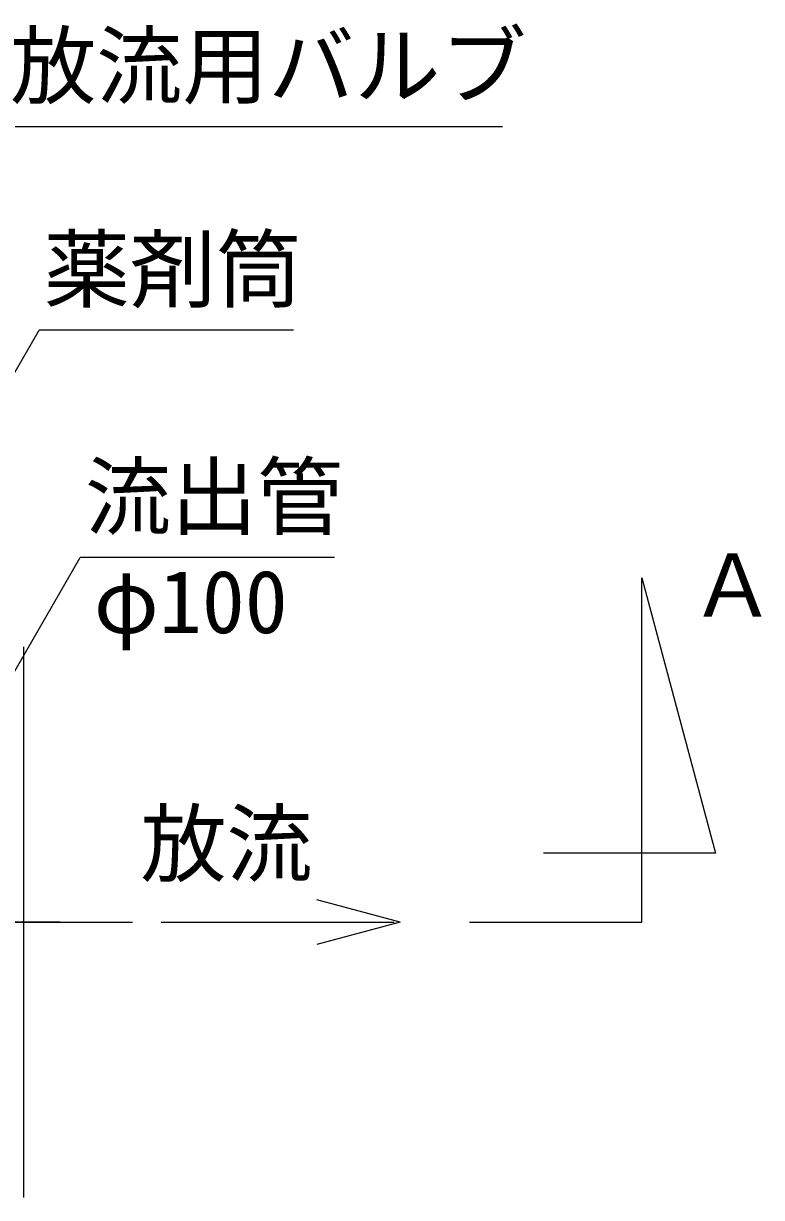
# Model space of a CAD drawing. Units: millimetres, scale not verified. Extents: x -22790 to 8910, y -6308 to 6308.
# Drawn here: x -3506 to -2734, y 706 to 1934 of the extents above; entities that cross this region are included whole.
import ezdxf
from ezdxf.enums import TextEntityAlignment as Align

# ---------------------------------------------------------------- set-up
doc = ezdxf.new("R2010")
doc.units = ezdxf.units.MM
doc.header["$LTSCALE"] = 30
doc.linetypes.add('CHAIN1', pattern=[8, 5, -1, 1, -1])
doc.layers.add('0-2_空気管', color=3, linetype='Continuous', lineweight=25)
doc.layers.add('0-6_文字', color=3, linetype='Continuous', lineweight=25)
doc.styles.add('ＭＳ ゴシック', font='')
doc.styles.get('ＭＳ ゴシック').set_extended_font_data('MS Gothic')

msp = doc.modelspace()

# ---------------------------------------------------------------- linework, layer by layer
at = {"layer": '0-2_空気管'}
msp.add_line((-3505.8, 1281.75), (-3505.8, 705.75), dxfattribs=at)
at = {"layer": '0-2_空気管', "color": 4}
for p, q in [((-3111.95, 993.75), (-3198.89, 1017.05)), ((-3352.23, 993.75), (-3118.19, 993.75)), ((-3111.95, 993.75), (-3198.89, 970.46))]:
    msp.add_line(p, q, dxfattribs=at)
at = {"layer": '0-2_空気管', "linetype": 'CHAIN1'}
msp.add_line((-6421.75, 993.75), (-3352.23, 993.75), dxfattribs=at)
at = {"layer": '0-2_空気管'}
msp.add_lwpolyline([(-3039.17, 993.88), (-2859.17, 993.88), (-2859.17, 1353.88), (-2782, 1065.88), (-2962, 1065.88)], dxfattribs=at)
at = {"layer": '0-6_文字'}
for p, q in [((-3004.65, 1825.73), (-3515.65, 1825.73)), ((-3848.48, 991.08), (-3489.54, 1612.78)), ((-3223.54, 1612.78), (-3489.54, 1612.78)), ((-3666.57, 993.75), (-3446.45, 1375.01)), ((-3180.45, 1375.01), (-3446.45, 1375.01))]:
    msp.add_line(p, q, dxfattribs=at)
at = {"layer": '0-6_文字', "linetype": 'CHAIN1'}
msp.add_line((-3467.35, 993.75), (-4181.46, 993.75), dxfattribs=at)

# ---------------------------------------------------------------- texts
at = {"layer": '0-2_空気管', "color": 4, "style": 'ＭＳ ゴシック'}
for s, p in [('Ａ', (-2808.85, 1293.43)), ('放流', (-3383.45, 1023.14))]:
    msp.add_text(s, height=65.98, dxfattribs=at).set_placement(p, align=Align.BOTTOM_LEFT)
at = {"layer": '0-6_文字', "color": 4, "style": 'ＭＳ ゴシック'}
for s, p in [('放流用バルブ', (-3519.65, 1836.73)), ('薬剤筒', (-3484.54, 1623.78)), ('流出管', (-3441.45, 1386.01)), ('φ100', (-3432.35, 1276.21))]:
    msp.add_text(s, height=65.98, dxfattribs=at).set_placement(p, align=Align.BOTTOM_LEFT)

doc.saveas('drawing.dxf')
